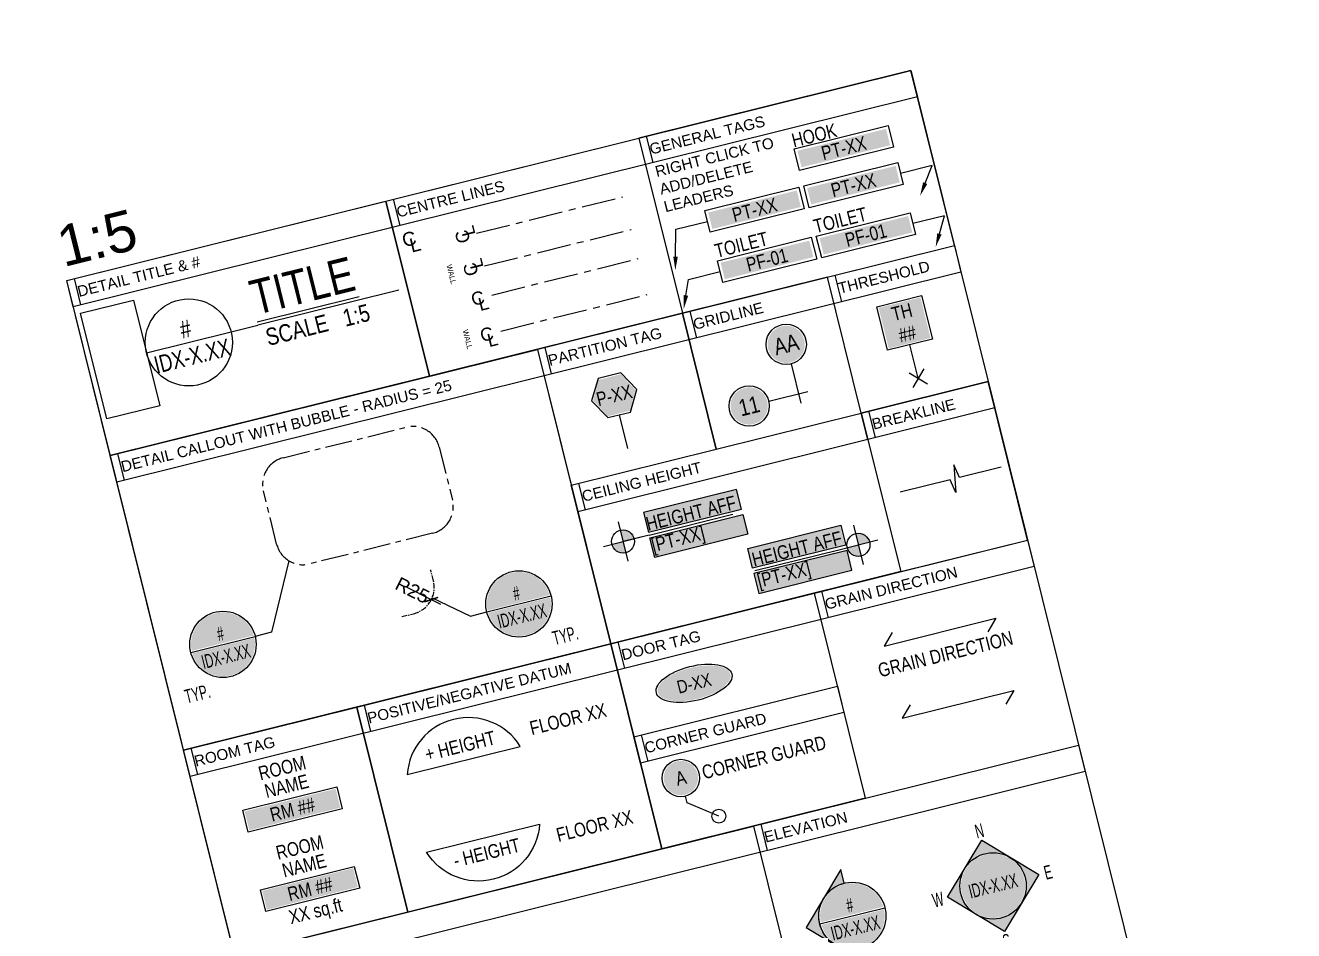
# Model space of a CAD drawing. Header units: inches. Extents: x 122939 to 389145, y 29603 to 574065.
# Drawn here: x 169251 to 170416, y 536057 to 536888 of the extents above; entities that cross this region are included whole.
import ezdxf
from ezdxf import colors
from ezdxf.entities.mleader import LeaderData, LeaderLine
from ezdxf.enums import TextEntityAlignment as Align
from ezdxf.math import Vec2, Vec3

# ---------------------------------------------------------------- set-up
doc = ezdxf.new("R2010")
doc.units = ezdxf.units.IN
doc.header["$MEASUREMENT"] = 0
doc.linetypes.add('CENTER', pattern=[2, 1.25, -0.25, 0.25, -0.25])
for name, color, linetype in [('DA-ANNO-CENTER', 1, 'CENTER'), ('DA-ANNO-DIMENSION', 1, 'Continuous'), ('DA-ANNO-GRIDTAG', 2, 'Continuous'), ('DA-ANNO-ROOMTAG', 2, 'Continuous'), ('DA-ANNOTATION', 2, 'Continuous'), ('DA-BP-HATCH', 8, 'Continuous'), ('DA-TITLEBLOCK', 3, 'Continuous')]:
    doc.layers.add(name, color=color, linetype=linetype)
doc.styles.add('ARIAL', font='arial.ttf')
doc.styles.add('DA', font='arial.ttf')
doc.styles.add('DA-dim', font='arial.ttf')
doc.styles.add('DA-NOTE', font='arial.ttf', dxfattribs={"height": 1})
doc.styles.add('DA-NOTE_0.60', font='arial.ttf', dxfattribs={"width": 0.6})
doc.styles.add('DA-NOTE_0.80', font='arial.ttf', dxfattribs={"width": 0.8, "height": 1})
doc.styles.get("Standard").update_dxf_attribs({"font": 'arial.ttf'})
doc.dimstyles.new('DA-5', dxfattribs={"dimtxt": 12.5, "dimasz": 9.375, "dimexe": 6.25, "dimexo": 18.75, "dimgap": 3.125, "dimtad": 1, "dimtoh": 1, "dimdec": 0, "dimdsep": 46, "dimtxsty": 'DA-dim', "dimblk": 'ARCHTICK', "dimcen": 12.5, "dimdle": 6.25, "dimadec": 0, "dimazin": 0, "dimtfac": 1, "dimtdec": 0, "dimtix": 1, "dimtmove": 2, "dimatfit": 3, "dimfxl": 1, "dimarcsym": 0})
doc.dimstyles.new('DA-DIM 1_1', dxfattribs={"dimtxt": 0.09375, "dimasz": 0.070312, "dimexe": 0.09375, "dimexo": 0.09375, "dimgap": 0.046875, "dimtad": 1, "dimdec": 3, "dimzin": 3, "dimdsep": 46, "dimlunit": 4, "dimtxsty": 'ARIAL', "dimblk": 'ARCHTICK', "dimcen": 4, "dimdle": 0.09375, "dimclrd": 256, "dimclre": 256, "dimclrt": 256, "dimadec": 0, "dimazin": 0, "dimtfac": 1, "dimtdec": 3, "dimtix": 1, "dimtmove": 2, "dimatfit": 3, "dimfxl": 1, "dimfrac": 2, "dimtolj": 1, "dimtzin": 0, "dimlwd": -1, "dimlwe": -1, "dimarcsym": 0})

# ---------------------------------------------------------------- blocks, each defined once
blk = doc.blocks.new('*U457')
at = {"transparency": 33554687}
h = blk.add_hatch(color=254, dxfattribs=at)
h.dxf.hatch_style = 1
h.paths.add_polyline_path([(-0.0841, 0.1357), (-0.1583, 0), (-0.0841, -0.1357), (0.0841, -0.1357), (0.1583, 0), (0.0841, 0.1357)])
blk.add_line((0, -0.1458), (0, -0.3958))
blk.add_lwpolyline([(-0.0842, 0.1458), (-0.1684, 0), (-0.0842, -0.1458), (0.0842, -0.1458), (0.1684, 0), (0.0842, 0.1458)], close=True)
at = {"style": 'DA-NOTE_0.80', "width": 0.8, "flags": 8}
blk.add_attdef('PARTITIONTYPE', text='', height=0.1, dxfattribs=at).set_placement((0, 0), align=Align.MIDDLE_CENTER)
blk = doc.blocks.new('*U454')
for p, q in [((-0.0347, 0), (-0.4079, 0)), ((0.3463, 0), (0.0347, 0))]:
    blk.add_line(p, q)
blk.add_lwpolyline([(0.0347, 0), (0.0174, 0.0985), (-0.0174, -0.0985), (-0.0347, 0)])
blk = doc.blocks.new('*U455')
at = {"transparency": 33554687}
h = blk.add_hatch(color=254, dxfattribs=at)
h.dxf.hatch_style = 1
h.paths.add_polyline_path([(-0.1557, 0.1515), (0.1557, 0.1515), (0.1557, -0.1515), (-0.1557, -0.1515)])
for p, q in [((0, -0.4121), (0, -0.1625)), ((-0.0552, -0.3568), (0.0552, -0.4673)), ((0.0552, -0.3568), (-0.0552, -0.4673))]:
    blk.add_line(p, q)
blk.add_lwpolyline([(-0.1667, 0.1625), (0.1667, 0.1625), (0.1667, -0.1625), (-0.1667, -0.1625)], close=True)
at = {"layer": 'DA-ANNOTATION', "style": 'DA-NOTE_0.80', "width": 0.8}
for tag, p in [('THRESHOLD', (0, 0.0813)), ('THRESHOLD#', (0, -0.0813))]:
    blk.add_attdef(tag, text='', height=0.1, dxfattribs=at).set_placement(p, align=Align.MIDDLE_CENTER)
blk = doc.blocks.new('*U456')
at = {"transparency": 33554687}
h = blk.add_hatch(color=254, dxfattribs=at)
h.dxf.hatch_style = 1
h.paths.add_polyline_path([(0.6811, 0.02), (-0.0127, 0.02), (-0.0127, 0.1676), (0.6811, 0.1676)])
h = blk.add_hatch(color=256)
h.dxf.hatch_style = 1
edge = h.paths.add_edge_path()
edge.add_line((0.7708, 0), (0.8542, 0))
edge.add_arc((0.7708, 0), 0.0833, 0, 90)
edge.add_line((0.7708, 0.0833), (0.7708, 0))
edge = h.paths.add_edge_path()
edge.add_line((0.7708, -0.0833), (0.7708, 0))
edge.add_line((0.7708, 0), (0.6875, 0))
edge.add_arc((0.7708, 0), 0.0833, 180, 270)
h = blk.add_hatch(color=254, dxfattribs=at)
h.dxf.hatch_style = 1
h.paths.add_polyline_path([(0.6811, -0.02), (-0.0127, -0.02), (-0.0127, -0.1676), (0.6811, -0.1676)])
for p, q in [((0.7708, 0.1458), (0.7708, -0.1458)), ((0, 0), (0.625, 0)), ((0.625, 0), (0.9167, 0)), ((0.625, 0), (0.7708, 0))]:
    blk.add_line(p, q)
blk.add_circle((0.7708, 0), 0.0833)
at = {"layer": 'Defpoints'}
for points in [[(0.6811, 0.02), (-0.0127, 0.02), (-0.0127, 0.1676), (0.6811, 0.1676)], [(0.6811, -0.02), (-0.0127, -0.02), (-0.0127, -0.1676), (0.6811, -0.1676)]]:
    blk.add_lwpolyline(points, close=True, dxfattribs=at)
at = {"style": 'DA-NOTE_0.80', "width": 0.8}
blk.add_attdef('CEILINGHEIGHT', text='', height=0.1, dxfattribs=at).set_placement((0, 0), align=Align.BOTTOM_LEFT)
blk.add_attdef('CEILINGFINISH', text='', height=0.1, dxfattribs=at).set_placement((0, -0.0275), align=Align.TOP_LEFT)
blk = doc.blocks.new('*U458')
at = {"transparency": 33554687}
h = blk.add_hatch(color=254, dxfattribs=at)
h.dxf.hatch_style = 1
h.paths.add_polyline_path([(0, 0.02), (0.6938, 0.02), (0.6938, 0.1676), (0, 0.1676)])
h = blk.add_hatch(color=256)
h.dxf.hatch_style = 1
edge = h.paths.add_edge_path()
edge.add_line((-0.1944, 0), (-0.1111, 0))
edge.add_arc((-0.1944, 0), 0.0833, 0, 90)
edge.add_line((-0.1944, 0.0833), (-0.1944, 0))
edge = h.paths.add_edge_path()
edge.add_line((-0.1944, -0.0833), (-0.1944, 0))
edge.add_line((-0.1944, 0), (-0.2778, 0))
edge.add_arc((-0.1944, 0), 0.0833, 180, 270)
h = blk.add_hatch(color=254, dxfattribs=at)
h.dxf.hatch_style = 1
h.paths.add_polyline_path([(0, -0.02), (0.6938, -0.02), (0.6938, -0.1676), (0, -0.1676)])
for p, q in [((-0.1944, 0.1458), (-0.1944, -0.1458)), ((-0.3403, 0), (-0.0486, 0)), ((-0.1014, 0), (-0.1944, 0)), ((0, 0), (-0.1014, 0)), ((0, 0), (0.625, 0))]:
    blk.add_line(p, q)
blk.add_circle((-0.1944, 0), 0.0833)
at = {"layer": 'Defpoints'}
for points in [[(0, 0.02), (0.6938, 0.02), (0.6938, 0.1676), (0, 0.1676)], [(0, -0.02), (0.6938, -0.02), (0.6938, -0.1676), (0, -0.1676)]]:
    blk.add_lwpolyline(points, close=True, dxfattribs=at)
at = {"style": 'DA-NOTE_0.80', "width": 0.8}
blk.add_attdef('CEILINGHEIGHT', text='', height=0.1, dxfattribs=at).set_placement((0, 0), align=Align.BOTTOM_LEFT)
blk.add_attdef('CEILINGFINISH', text='', height=0.1, dxfattribs=at).set_placement((0, -0.0275), align=Align.TOP_LEFT)
blk = doc.blocks.new('DA - Datum Line_NEW')
blk.add_lwpolyline([(0.4213, 0, 0.727273), (-0.4213, 0)], format="xyb", close=True)
at = {"style": 'DA-NOTE_0.80', "width": 0.8}
blk.add_attdef('HEIGHT', text='', height=0.1, dxfattribs=at).set_placement((0, 0.1085), align=Align.MIDDLE_CENTER)
blk.add_attdef('FLOOR', text='', height=0.1, dxfattribs=at).set_placement((0.5213, 0.1085), align=Align.MIDDLE_LEFT)
blk = doc.blocks.new('*U459')
blk.add_lwpolyline([(0.4213, 0, -0.727273), (-0.4213, 0)], format="xyb", close=True)
at = {"style": 'DA-NOTE_0.80', "width": 0.8}
blk.add_attdef('HEIGHT', text='', height=0.1, dxfattribs=at).set_placement((0, -0.1085), align=Align.MIDDLE_CENTER)
blk.add_attdef('FLOOR', text='', height=0.1, dxfattribs=at).set_placement((0.5213, -0.1086), align=Align.MIDDLE_LEFT)
blk = doc.blocks.new('DA - Door Tag_NEW')
h = blk.add_hatch(color=254)
h.dxf.hatch_style = 1
edge = h.paths.add_edge_path()
edge.add_ellipse((0, 0), major_axis=(-0.2712, 0), ratio=0.423963, start_angle=0, end_angle=360)
blk.add_ellipse((0, 0), major_axis=(-0.2812, 0), ratio=0.444444)
at = {"layer": 'DA-ANNOTATION', "style": 'DA-NOTE_0.80', "width": 0.8, "flags": 8}
blk.add_attdef('DOORTAG', text='', height=0.1, dxfattribs=at).set_placement((0, 0), align=Align.MIDDLE_CENTER)
blk = doc.blocks.new('*U480')
blk.add_lwpolyline([(-0.335, 0.0816), (-0.4167, 0), (0.4167, 0), (0.3354, -0.0813)])
at = {"style": 'DA-NOTE_0.80', "width": 0.8}
blk.add_attdef('GRAINDIRECTION', text='', height=0.1, dxfattribs=at).set_placement((0, -0.1625), align=Align.MIDDLE_CENTER)
blk = doc.blocks.new('*U453')
blk.add_lwpolyline([(-0.3354, 0.0813), (-0.4167, 0), (0.4167, 0), (0.3354, -0.0813)])
at = {"style": 'DA-NOTE_0.80', "width": 0.8}
blk.add_attdef('GRAINDIRECTION', text='', height=0.1, dxfattribs=at).set_placement((0, -0.1625), align=Align.MIDDLE_CENTER)
blk = doc.blocks.new('_ARCHTICK')
at = {"color": 0, "linetype": 'ByBlock', "const_width": 0.15}
blk.add_lwpolyline([(-0.5, -0.5), (0.5, 0.5)], dxfattribs=at)
blk = doc.blocks.new('*U461')
at = {"transparency": 33554687}
h = blk.add_hatch(color=254, dxfattribs=at)
h.dxf.hatch_style = 1
edge = h.paths.add_edge_path()
edge.add_arc((0, 0), 0.1348, 0, 360)
blk.add_line((0, -0.1458), (0, -0.4375))
at = {"color": 2}
blk.add_circle((0, 0), 0.1458, dxfattribs=at)
at = {"style": 'DA-NOTE_0.80', "width": 0.8, "flags": 8}
blk.add_attdef('GRID', text='', height=0.12, dxfattribs=at).set_placement((0, 0), align=Align.MIDDLE_CENTER)
blk = doc.blocks.new('*U462')
at = {"transparency": 33554687}
h = blk.add_hatch(color=254, dxfattribs=at)
h.dxf.hatch_style = 1
edge = h.paths.add_edge_path()
edge.add_arc((0, 0), 0.1348, 0, 360)
blk.add_line((0.1458, 0), (0.4375, 0))
at = {"color": 2}
blk.add_circle((0, 0), 0.1458, dxfattribs=at)
at = {"style": 'DA-NOTE_0.80', "width": 0.8, "flags": 8}
blk.add_attdef('GRID', text='', height=0.12, dxfattribs=at).set_placement((0, 0), align=Align.MIDDLE_CENTER)
blk = doc.blocks.new('DA - Room Tag_NEW')
at = {"transparency": 33554687}
h = blk.add_hatch(color=254, dxfattribs=at)
h.dxf.hatch_style = 1
h.paths.add_polyline_path([(-0.339, -0.011), (0.339, -0.011), (0.339, -0.1515), (-0.339, -0.1515)])
blk.add_lwpolyline([(-0.35, 0), (0.35, 0), (0.35, -0.1625), (-0.35, -0.1625)], close=True)
at = {"layer": 'DA-ANNOTATION', "style": 'DA-NOTE_0.80', "width": 0.8}
for tag, p in [('RM_NAME_1', (0, 0.14875)), ('RM_NAME_2', (0, 0.01375)), ('AREA', (0, -0.325))]:
    blk.add_attdef(tag, text='', height=0.1, dxfattribs=at).set_placement(p, align=Align.BOTTOM_CENTER)
blk.add_attdef('RM_NUMBER', text='', height=0.1, dxfattribs=at).set_placement((0, -0.08125), align=Align.MIDDLE_CENTER)
blk = doc.blocks.new('*U463')
h = blk.add_hatch(color=256)
h.dxf.hatch_style = 1
edge = h.paths.add_edge_path()
edge.add_line((0, -0.3443), (0, -0.243))
edge.add_arc((0, 0), 0.243, 90, 270, ccw=False)
edge.add_line((0, 0.243), (0, 0.3443))
edge.add_line((0, 0.3443), (-0.3443, 0))
edge.add_line((-0.3443, 0), (0, -0.3443))
at = {"layer": 'DA-ANNOTATION', "transparency": 33554687}
h = blk.add_hatch(color=254, dxfattribs=at)
h.dxf.hatch_style = 1
edge = h.paths.add_edge_path()
edge.add_line((-0.2328, 0.01), (0.233, 0.01))
edge.add_arc((0.0001, 0.0021), 0.233, 1.94598, 178.05402)
h = blk.add_hatch(color=254, dxfattribs=at)
h.dxf.hatch_style = 1
edge = h.paths.add_edge_path()
edge.add_line((-0.2328, -0.01), (0.233, -0.01))
edge.add_arc((0.0001, -0.0021), 0.233, 181.94598, 358.05402, ccw=False)
blk.add_line((-0.243, 0), (0.243, 0))
blk.add_lwpolyline([(0, -0.3443), (0, -0.243, -1), (0, 0.243), (0, 0.3443), (-0.3443, 0)], format="xyb", close=True)
blk.add_circle((0, 0), 0.243)
at = {"style": 'DA-NOTE_0.60', "width": 0.6}
blk.add_attdef('VIEWPORT', text='', height=0.1, dxfattribs=at).set_placement((0, 0), align=Align.BOTTOM_CENTER)
blk.add_attdef('SHEET', text='', height=0.1, dxfattribs=at).set_placement((0, -0.0394), align=Align.TOP_CENTER)
blk.add_attdef('NOTE', text='', height=0.1, dxfattribs=at).set_placement((0.1771, -0.3819), align=Align.BOTTOM_LEFT)
blk = doc.blocks.new('*U482')
at = {"layer": 'DA-ANNOTATION', "color": 5, "linetype": 'CENTER', "ltscale": 4}
blk.add_lwpolyline([(5, 13.33), (28.28, 13.33, -0.414214), (33.28, 8.33), (33.28, -1.75, -0.414214), (28.28, -6.75), (5, -6.75, -0.414214), (0, -1.75), (0, 8.33, -0.414214)], format="xyb", close=True, dxfattribs=at)
blk = doc.blocks.new('*U483')
at = {"transparency": 33554687}
h = blk.add_hatch(color=254, dxfattribs=at)
h.dxf.hatch_style = 1
edge = h.paths.add_edge_path()
edge.add_line((-0.2312, 0.0088), (0.2312, 0.0088))
edge.add_arc((0, -0.0001), 0.2314, 2.2052, 177.7948)
h = blk.add_hatch(color=254, dxfattribs=at)
h.dxf.hatch_style = 1
edge = h.paths.add_edge_path()
edge.add_line((-0.2312, -0.0088), (0.2312, -0.0088))
edge.add_arc((0, 0.0001), 0.2314, 182.2052, 357.7948, ccw=False)
blk.add_line((-0.24, 0), (0.24, 0))
blk.add_lwpolyline([(0.609, 0.4707), (0.3615, 0), (0.24, 0)])
blk.add_circle((0, 0), 0.24)
at = {"style": 'DA-NOTE_0.60', "width": 0.6}
blk.add_attdef('VIEWPORT', text='', height=0.1, dxfattribs=at).set_placement((0, 0), align=Align.BOTTOM_CENTER)
blk.add_attdef('SHEET', text='', height=0.1, dxfattribs=at).set_placement((0, -0.0394), align=Align.TOP_CENTER)
blk.add_attdef('NOTE', text='', height=0.1, dxfattribs=at).set_placement((-0.3581, -0.3819), align=Align.BOTTOM_LEFT)
blk = doc.blocks.new('*D500')
at = {"layer": 'DA-ANNO-DIMENSION', "color": 0, "lineweight": -2, "transparency": 16777216}
for p, q in [((169601.6, 536372.3), (169623.9, 536361)), ((169623.9, 536361), (169632.3, 536356.8))]:
    blk.add_line(p, q, dxfattribs=at)
at = {"layer": 'Defpoints', "color": 0, "transparency": 16777216}
for p in [(169601.6, 536372.3), (169623.9, 536361)]:
    blk.add_point(p, dxfattribs=at)
at = {"layer": 'DA-ANNO-DIMENSION', "color": 0, "lineweight": -2, "transparency": 16777216, "xscale": 9.375, "yscale": 9.375, "zscale": 9.375, "rotation": 153.2298070249218}
blk.add_blockref('_ARCHTICK', (169623.9, 536361), dxfattribs=at)
at = {"layer": 'DA-ANNO-DIMENSION', "color": 0, "transparency": 16777216, "insert": (169606.6, 536369.5), "char_height": 12.5, "attachment_point": 5, "rotation": 333.2298, "style": 'DA-dim'}
blk.add_mtext('R25', dxfattribs=at)
blk = doc.blocks.new('*U484')
at = {"transparency": 33554687}
h = blk.add_hatch(color=254, dxfattribs=at)
h.dxf.hatch_style = 1
edge = h.paths.add_edge_path()
edge.add_line((-0.2312, 0.0088), (0.2312, 0.0088))
edge.add_arc((0, -0.0001), 0.2314, 2.2052, 177.7948)
h = blk.add_hatch(color=254, dxfattribs=at)
h.dxf.hatch_style = 1
edge = h.paths.add_edge_path()
edge.add_line((-0.2312, -0.0088), (0.2312, -0.0088))
edge.add_arc((0, 0.0001), 0.2314, 182.2052, 357.7948, ccw=False)
blk.add_line((-0.24, 0), (0.24, 0))
blk.add_lwpolyline([(-0.5981, 0.1953), (-0.3615, 0), (-0.24, 0)])
blk.add_circle((0, 0), 0.24)
at = {"style": 'DA-NOTE_0.60', "width": 0.6}
blk.add_attdef('VIEWPORT', text='', height=0.1, dxfattribs=at).set_placement((0, 0), align=Align.BOTTOM_CENTER)
blk.add_attdef('SHEET', text='', height=0.1, dxfattribs=at).set_placement((0, -0.0394), align=Align.TOP_CENTER)
blk.add_attdef('NOTE', text='', height=0.1, dxfattribs=at).set_placement((0.1771, -0.3819), align=Align.BOTTOM_LEFT)
blk = doc.blocks.new('DA - Multi Elevation Callout_NEW')
h = blk.add_hatch(color=256)
h.dxf.hatch_style = 1
h.paths.add_polyline_path([(0, 0.34), (0.34, 0), (0, -0.34), (-0.34, 0)])
edge = h.paths.add_edge_path(flags=16)
edge.add_arc((0, 0), 0.24, 0, 360)
at = {"layer": 'DA-BP-HATCH', "transparency": 33554687}
h = blk.add_hatch(color=254, dxfattribs=at)
h.dxf.hatch_style = 1
edge = h.paths.add_edge_path()
edge.add_arc((0, 0), 0.2319, 0, 360)
blk.add_lwpolyline([(0, 0.34), (0.34, 0), (0, -0.34), (-0.34, 0)], close=True)
blk.add_circle((0, 0), 0.24)
at = {"style": 'DA-NOTE_0.60', "width": 0.6}
for tag, p in [('VIEWPORT_N', (0, 0.41)), ('VIEWPORT_W', (-0.41, 0)), ('SHEET', (0, 0)), ('VIEWPORT_E', (0.41, 0)), ('VIEWPORT_S', (0, -0.41))]:
    blk.add_attdef(tag, text='', height=0.1, dxfattribs=at).set_placement(p, align=Align.MIDDLE_CENTER)
blk = doc.blocks.new('DA - FINISH TAG_TEST')
at = {"transparency": 16777216}
h = blk.add_hatch(color=254, dxfattribs=at)
h.dxf.hatch_style = 1
h.paths.add_polyline_path([(-0.33, 0.1425), (0.33, 0.1425), (0.33, 0.02), (-0.33, 0.02)])
blk.add_lwpolyline([(-0.35, 0.1625), (0.35, 0.1625), (0.35, 0), (-0.35, 0)], close=True, dxfattribs=at)
at = {"transparency": 16777216, "style": 'DA-NOTE_0.80', "width": 0.8}
blk.add_attdef('NOTE', (-0.35, 0.1825), '', height=0.1, dxfattribs=at)
at = {"layer": 'DA-ANNOTATION', "transparency": 16777216, "style": 'DA-NOTE_0.80', "width": 0.8}
blk.add_attdef('FINISHTAG', text='', height=0.1, dxfattribs=at).set_placement((0, 0.08125), align=Align.MIDDLE_CENTER)
blk = doc.blocks.new('*U470')
at = {"char_height": 0.1, "style": 'DA-NOTE'}
for s, insert, attachment_point in [('C', (0, 0.0669), 5), ('L', (-0.0064, 0.0669), 1)]:
    blk.add_mtext_dynamic_manual_height_columns(s, width=0.09375, gutter_width=90, heights=[0], dxfattribs=dict(at, insert=insert, attachment_point=attachment_point))
blk = doc.blocks.new('*U473')
at = {"layer": 'DA-ANNO-CENTER', "linetype": 'CENTER', "ltscale": 5}
blk.add_line((2.59, 0), (30.32, 0), dxfattribs=at)
at = {"layer": 'DA-ANNO-DIMENSION', "xscale": 24, "yscale": 24, "zscale": 24, "rotation": 90}
blk.add_blockref('*U470', (1.6, 0), dxfattribs=at)
blk = doc.blocks.new('*U474')
at = {"layer": 'DA-ANNO-CENTER', "linetype": 'CENTER', "ltscale": 5}
blk.add_line((2.59, 0), (30.32, 0), dxfattribs=at)
at = {"layer": 'DA-ANNO-DIMENSION', "xscale": 24, "yscale": 24, "zscale": 24}
blk.add_blockref('*U470', (-0.04, -1.56), dxfattribs=at)
at = {"color": 2, "style": 'DA-NOTE_0.80', "width": 0.8}
for tag, p in [('W2?', (-5.41, 0)), ('W1?', (-3.68, 0))]:
    blk.add_attdef(tag, text='', height=1, rotation=270, dxfattribs=at).set_placement(p, align=Align.MIDDLE_CENTER)
blk = doc.blocks.new('*U471')
at = {"layer": 'DA-ANNO-CENTER', "linetype": 'CENTER', "ltscale": 5}
blk.add_line((2.59, 0), (30.32, 0), dxfattribs=at)
at = {"layer": 'DA-ANNO-DIMENSION', "xscale": 24, "yscale": 24, "zscale": 24, "rotation": 90}
blk.add_blockref('*U470', (1.6, 0), dxfattribs=at)
at = {"color": 2, "style": 'DA-NOTE_0.80', "width": 0.8}
for tag, p in [('W2?', (-5.41, 0)), ('W1?', (-3.68, 0))]:
    blk.add_attdef(tag, text='', height=1, rotation=270, dxfattribs=at).set_placement(p, align=Align.MIDDLE_CENTER)
blk = doc.blocks.new('*U472')
at = {"layer": 'DA-ANNO-CENTER', "linetype": 'CENTER', "ltscale": 5}
blk.add_line((2.59, 0), (30.32, 0), dxfattribs=at)
at = {"layer": 'DA-ANNO-DIMENSION', "xscale": 24, "yscale": 24, "zscale": 24}
blk.add_blockref('*U470', (-0.04, -1.56), dxfattribs=at)
blk = doc.blocks.new('*U475')
for p, q in [((0.3937, -0.3937), (1.0236, -0.3937)), ((1.0236, -0.3937), (1.2236, -0.3937)), ((2.2736, -0.3937), (1.2236, -0.3937))]:
    blk.add_line(p, q)
blk.add_circle((0.7087, -0.3937), 0.315)
at = {"layer": 'Defpoints', "color": 8}
blk.add_lwpolyline([(0, 0), (0.3937, 0), (0.3937, -0.7874), (0, -0.7874)], close=True, dxfattribs=at)
at = {"insert": (1.2598, -0.4331), "char_height": 0.125, "attachment_point": 1, "style": 'DA-NOTE_0.80'}
blk.add_mtext_dynamic_manual_height_columns('SCALE   1:5', width=2.322835, gutter_width=30, heights=[0], dxfattribs=at)
at = {"style": 'DA-NOTE_0.80', "width": 0.8}
blk.add_attdef('TITLE', text='', height=0.25, dxfattribs=at).set_placement((1.2236, -0.3937), align=Align.BOTTOM_LEFT)
blk.add_attdef('VIEWPORT', text='', height=0.125, dxfattribs=at).set_placement((0.7087, -0.3937), align=Align.BOTTOM_CENTER)
at = {"style": 'DA-NOTE_0.80', "width": 0.75}
blk.add_attdef('SHEET', text='', height=0.125, dxfattribs=at).set_placement((0.7087, -0.4331), align=Align.TOP_CENTER)
blk = doc.blocks.new('*U460')
at = {"transparency": 33554687}
h = blk.add_hatch(color=254, dxfattribs=at)
h.dxf.hatch_style = 1
edge = h.paths.add_edge_path()
edge.add_arc((0, 0), 0.1244, 0, 360)
blk.add_line((0, -0.184), (0, -0.1354))
blk.add_circle((0, 0), 0.1354)
at = {"style": 'DA-NOTE_0.80', "width": 0.8}
blk.add_attdef('CORNERGUARDTYPE', text='', height=0.1, dxfattribs=at).set_placement((0, 0), align=Align.MIDDLE_CENTER)
blk.add_attdef('CORNERGUARDNOTE', text='', height=0.1, dxfattribs=at).set_placement((0.1597, 0), align=Align.MIDDLE_LEFT)
blk.add_leader([(0.2, -0.334), (0, -0.184)], dimstyle='DA-DIM 1_1', override={"dimasz": 0.1, "dimldrblk": 'DotBlank'})

msp = doc.modelspace()

# ---------------------------------------------------------------- linework, layer by layer
at = {"color": 7, "elevation": 0}
for points in [[(169289.107, 536654.046), (170064.264, 536846.903), (171285.442, 531938.6), (170510.285, 531745.742)], [(169289.107, 536654.046), (170064.264, 536846.903), (170070.3, 536822.643), (169295.143, 536629.785)], [(170064.264, 536846.903), (169814.574, 536784.781), (169854.602, 536623.895), (170104.292, 536686.017)], [(169582.198, 536726.966), (169814.574, 536784.781), (169854.602, 536623.895), (169622.226, 536566.08)], [(169289.107, 536654.046), (169582.198, 536726.966), (169622.226, 536566.08), (169329.135, 536493.16)], [(169329.135, 536493.16), (170104.292, 536686.017), (170110.328, 536661.757), (169335.171, 536468.899)], [(169987.784, 536657.03), (169854.602, 536623.895), (169885.653, 536499.091), (170018.835, 536532.226)], [(169854.602, 536623.895), (169721.42, 536590.76), (169752.471, 536465.955), (169885.653, 536499.091)], [(169329.135, 536493.16), (169721.42, 536590.76), (169788.687, 536320.393), (169396.402, 536222.793)], [(170135.343, 536561.213), (170018.835, 536532.226), (170055.051, 536386.664), (170171.559, 536415.651)], [(169396.402, 536222.793), (170171.559, 536415.651), (170177.595, 536391.39), (169402.438, 536198.533)], [(169788.687, 536320.393), (169975.609, 536366.899), (170022.457, 536178.602), (169835.535, 536132.096)], [(169555.436, 536262.36), (169788.687, 536320.393), (169835.535, 536132.096), (169602.284, 536074.064)], [(169809.931, 536235.008), (169996.853, 536281.514), (170002.889, 536257.253), (169815.967, 536210.748)], [(169396.402, 536222.793), (169555.436, 536262.36), (169602.284, 536074.064), (169443.25, 536034.496)], [(169443.25, 536034.496), (170218.407, 536227.354), (170224.443, 536203.094), (169449.286, 536010.236)]]:
    msp.add_lwpolyline(points, close=True, dxfattribs=at)
at = {"elevation": 0}
for points in [[(170018.835, 536532.226), (170135.343, 536561.213), (170141.379, 536536.953), (170024.871, 536507.966)], [(169752.471, 536465.955), (170018.835, 536532.226), (170055.051, 536386.664), (169788.687, 536320.393)], [(169752.471, 536465.955), (170018.835, 536532.226), (170024.871, 536507.966), (169758.507, 536441.695)], [(169443.25, 536034.496), (169919.736, 536153.045), (169998.174, 535837.777), (169521.688, 535719.228)]]:
    msp.add_lwpolyline(points, close=True, dxfattribs=at)
at = {"layer": 'DA-ANNOTATION', "color": 5, "linetype": 'CENTER', "ltscale": 4, "elevation": 0}
msp.add_lwpolyline([(169596.988, 536345.369), (169607.646, 536348.021, 0.41421356), (169625.87, 536378.317), (169623.412, 536388.198)], format="xyb", dxfattribs=at)
at = {"layer": 'Defpoints'}
for p, q in [((169827.597, 536762.259, 0), (169821.561, 536786.519, 0)), ((169595.221, 536704.444, 0), (169589.185, 536728.705, 0)), ((169302.13, 536631.524, 0), (169296.094, 536655.784, 0)), ((170000.807, 536634.508, 0), (169994.771, 536658.769, 0)), ((169867.625, 536601.373, 0), (169861.589, 536625.633, 0)), ((169734.443, 536568.237, 0), (169728.407, 536592.498, 0)), ((170031.858, 536509.704, 0), (170025.822, 536533.965, 0)), ((169342.158, 536470.638, 0), (169336.122, 536494.898, 0)), ((169765.494, 536443.433, 0), (169759.458, 536467.694, 0)), ((169988.632, 536344.377, 0), (169982.596, 536368.637, 0)), ((169801.71, 536297.871, 0), (169795.674, 536322.131, 0)), ((169568.459, 536239.838, 0), (169562.423, 536264.099, 0)), ((169822.954, 536212.486, 0), (169816.918, 536236.746, 0)), ((169409.425, 536200.271, 0), (169403.389, 536224.531, 0)), ((169932.759, 536130.523, 0), (169926.723, 536154.784, 0))]:
    msp.add_line(p, q, dxfattribs=at)
at = {"layer": 'Defpoints', "color": 254}
msp.add_line((169809.931, 536235.008, 0), (169996.853, 536281.514, 0), dxfattribs=at)

# ---------------------------------------------------------------- block references
at = {"xscale": 5, "yscale": 5, "zscale": 5, "rotation": 13.97142328298568}
msp.add_blockref('*U482', (169479.732, 536420.473, 0), dxfattribs=at)
at = {"layer": 'DA-ANNO-CENTER', "xscale": 5, "yscale": 5, "zscale": 5, "rotation": 13.97142328298568}
for name, p in [('*U473', (169652.762, 536694.24, 0)), ('*U472', (169666.878, 536637.503, 0))]:
    msp.add_blockref(name, p, dxfattribs=at)
for name, p in [('*U471', (169660.24, 536664.183, 0)), ('*U474', (169675.113, 536604.406, 0))]:
    msp.add_blockref(name, p, dxfattribs=at).add_auto_attribs({'W1?': 'WALL'})
at = {"layer": 'DA-ANNO-DIMENSION', "xscale": 127, "yscale": 127, "zscale": 127, "rotation": 13.97142328298568}
msp.add_blockref('*U470', (169605.589, 536683.836, 0), dxfattribs=at)
at = {"layer": 'DA-ANNO-GRIDTAG'}
ref = msp.add_blockref('*U461', (169949.852, 536595.345, 0), dxfattribs=dict(at, xscale=127, yscale=127, zscale=127, rotation=13.97142328298568))
ref.add_attrib('GRID', 'AA', dxfattribs={"layer": '0', "height": 15.24, "rotation": 13.971423, "style": 'DA-NOTE_0.80', "width": 0.8}).set_placement((169949.852, 536595.345, 0), align=Align.MIDDLE_CENTER)
ref = msp.add_blockref('*U462', (169915.833, 536538.791, 0), dxfattribs=dict(at, xscale=127, yscale=127, zscale=127, rotation=13.97142328298568))
ref.add_attrib('GRID', '11', dxfattribs={"layer": '0', "height": 15.24, "rotation": 13.971423, "style": 'DA-NOTE_0.80', "width": 0.8}).set_placement((169915.833, 536538.791, 0), align=Align.MIDDLE_CENTER)
at = {"layer": 'DA-ANNO-ROOMTAG'}
ref = msp.add_blockref('DA - Room Tag_NEW', (169493.91, 536178.243, 0), dxfattribs=dict(at, xscale=127, yscale=127, zscale=127, rotation=13.97142328298568))
ref.add_attrib('RM_NAME_1', 'ROOM', dxfattribs={"layer": '0', "height": 12.7, "rotation": 13.971423, "style": 'DA-NOTE_0.80', "width": 0.8}).set_placement((169489.349, 536196.575, 0), align=Align.BOTTOM_CENTER)
ref.add_attrib('RM_NAME_2', 'NAME', dxfattribs={"layer": '0', "height": 12.7, "rotation": 13.971423, "style": 'DA-NOTE_0.80', "width": 0.8}).set_placement((169493.488, 536179.938, 0), align=Align.BOTTOM_CENTER)
ref.add_attrib('RM_NUMBER', 'RM ##', dxfattribs={"layer": '0', "height": 12.7, "rotation": 13.971423, "style": 'DA-NOTE_0.80', "width": 0.8}).set_placement((169496.401, 536168.23, 0), align=Align.MIDDLE_CENTER)
ref = msp.add_blockref('DA - Room Tag_NEW', (169510.053, 536105.348, 0), dxfattribs=dict(at, xscale=127, yscale=127, zscale=127, rotation=13.97142328298568))
ref.add_attrib('RM_NAME_1', 'ROOM', dxfattribs={"layer": '0', "height": 12.7, "rotation": 13.971423, "style": 'DA-NOTE_0.80', "width": 0.8}).set_placement((169505.491, 536123.68, 0), align=Align.BOTTOM_CENTER)
ref.add_attrib('RM_NAME_2', 'NAME', dxfattribs={"layer": '0', "height": 12.7, "rotation": 13.971423, "style": 'DA-NOTE_0.80', "width": 0.8}).set_placement((169509.631, 536107.042, 0), align=Align.BOTTOM_CENTER)
ref.add_attrib('RM_NUMBER', 'RM ##', dxfattribs={"layer": '0', "height": 12.7, "rotation": 13.971423, "style": 'DA-NOTE_0.80', "width": 0.8}).set_placement((169512.544, 536095.334, 0), align=Align.MIDDLE_CENTER)
ref.add_attrib('AREA', 'XX sq.ft', dxfattribs={"layer": '0', "height": 12.7, "rotation": 13.971423, "style": 'DA-NOTE_0.80', "width": 0.8}).set_placement((169520.018, 536065.294, 0), align=Align.BOTTOM_CENTER)
at = {"layer": 'DA-ANNOTATION', "color": 254}
ref = msp.add_blockref('DA - FINISH TAG_TEST', (170005.235, 536765.575, 0), dxfattribs=dict(at, xscale=127, yscale=127, zscale=127, rotation=13.97142328298568))
ref.add_attrib('FINISHTAG', 'PT-XX', dxfattribs={"transparency": 16777216, "height": 12.7, "rotation": 13.971423, "style": 'DA-NOTE_0.80', "width": 0.8}).set_placement((170002.744, 536775.588, 0), align=Align.MIDDLE_CENTER)
ref.add_attrib('DESCRIPTION', 'HOOK', (169956.811, 536776.102, 0), dxfattribs={"layer": '0', "height": 12.7, "rotation": 13.971423, "style": 'DA-NOTE_0.80', "width": 0.8})
at = {"layer": 'DA-ANNOTATION', "xscale": 127, "yscale": 127, "zscale": 127, "rotation": 13.97142328298568}
for name, p, values in [('*U455', (170058.553, 536615.019, 0), {'THRESHOLD': 'TH', 'THRESHOLD#': '##'}), ('*U458', (169823.95, 536420.307, 0), {'CEILINGHEIGHT': 'HEIGHT AFF', 'CEILINGFINISH': '[PT-XX]'}), ('*U456', (169921.164, 536387.667, 0), {'CEILINGHEIGHT': 'HEIGHT AFF', 'CEILINGFINISH': '[PT-XX]'}), ('*U483', (169432.599, 536319.895, 0), {'VIEWPORT': '#', 'SHEET': 'IDX-X.XX', 'NOTE': 'TYP.'}), ('*U484', (169704.416, 536357.014, 0), {'VIEWPORT': '#', 'SHEET': 'IDX-X.XX', 'NOTE': 'TYP.'}), ('*U480', (170091.087, 536331.055, 0), {'GRAINDIRECTION': 'GRAIN DIRECTION'}), ('DA - Datum Line_NEW', (169653.736, 536213.294, 0), {'HEIGHT': '+ HEIGHT', 'FLOOR': 'FLOOR XX'}), ('*U460', (169853.112, 536197.18, 0), {'CORNERGUARDTYPE': 'A', 'CORNERGUARDNOTE': 'CORNER GUARD'}), ('*U459', (169671.49, 536141.932, 0), {'HEIGHT': '- HEIGHT', 'FLOOR': 'FLOOR XX'}), ('DA - Multi Elevation Callout_NEW', (170139.808, 536098.142, 0), {'SHEET': 'IDX-X.XX', 'VIEWPORT_N': 'N', 'VIEWPORT_E': 'E', 'VIEWPORT_S': 'S', 'VIEWPORT_W': 'W'}), ('*U463', (170010.615, 536070.621, 0), {'VIEWPORT': '#', 'SHEET': 'IDX-X.XX', 'NOTE': 'TYP.'})]:
    msp.add_blockref(name, p, dxfattribs=at).add_auto_attribs(values)
at = {"layer": 'DA-ANNOTATION'}
ref = msp.add_blockref('*U457', (169791.923, 536548.618, 0), dxfattribs=dict(at, xscale=127, yscale=127, zscale=127, rotation=13.97142328298568))
ref.add_attrib('PARTITIONTYPE', 'P-XX', dxfattribs={"layer": '0', "height": 12.7, "rotation": 13.971423, "style": 'DA-NOTE_0.80', "width": 0.8}).set_placement((169791.923, 536548.618, 0), align=Align.MIDDLE_CENTER)
at = {"layer": 'DA-ANNOTATION', "xscale": 127, "yscale": 127, "zscale": 127, "rotation": 13.97142328298568}
for name, p in [('*U454', (170104.685, 536472.11, 0)), ('*U453', (170107.578, 536264.776, 0))]:
    msp.add_blockref(name, p, dxfattribs=at)
at = {"layer": 'DA-ANNOTATION'}
ref = msp.add_blockref('DA - Door Tag_NEW', (169865.248, 536284.127, 0), dxfattribs=dict(at, xscale=127, yscale=127, zscale=127, rotation=13.97142328298568))
ref.add_attrib('DOORTAG', 'D-XX', dxfattribs={"layer": '0', "height": 11.9062, "rotation": 13.971423, "style": 'DA', "width": 0.8}).set_placement((169865.248, 536284.127, 0), align=Align.MIDDLE_CENTER)
at = {"layer": 'DA-TITLEBLOCK', "xscale": 127, "yscale": 127, "zscale": 127, "rotation": 13.97142328298568}
msp.add_blockref('*U475', (169301.821, 536623.961, 0), dxfattribs=at).add_auto_attribs({'VIEWPORT': '#', 'SHEET': 'IDX-X.XX', 'TITLE': '%%uTITLE'})

# ---------------------------------------------------------------- texts
at = {"color": 0, "style": 'ARIAL'}
msp.add_text('IDX-X.XX   1:5', height=2198.08558, rotation=13.971423, dxfattribs=at).set_placement((163391.278, 536532.898, 0))
at = {"style": 'ARIAL'}
msp.add_text('1:5', height=37.5, rotation=13.971423, dxfattribs=at).set_placement((169286.089, 536666.176, 0))
at = {"color": 7, "char_height": 10, "attachment_point": 1, "rotation": 13.971423, "style": 'ARIAL'}
for s, width, insert in [('GENERAL TAGS ', 220.291, (169823.372, 536779.241, 0)), ('CENTRE LINES', 149.94439, (169590.996, 536721.427, 0)), ('DETAIL TITLE & #', 120.91379, (169297.905, 536648.506, 0)), ('THRESHOLD', 120.91379, (169996.582, 536651.491, 0)), ('GRIDLINE', 120.91379, (169863.4, 536618.355, 0)), ('PARTITION TAG', 149.94439, (169730.218, 536585.22, 0)), ('DETAIL CALLOUT WITH BUBBLE - RADIUS = 25', 362.20684, (169337.933, 536487.62, 0)), ('BREAKLINE', 120.91379, (170027.633, 536526.686, 0)), ('CEILING HEIGHT', 120.91379, (169761.269, 536460.416, 0)), ('GRAIN DIRECTION', 149.94439, (169984.407, 536361.359, 0)), ('DOOR TAG', 149.94439, (169797.485, 536314.853, 0)), ('POSITIVE/NEGATIVE DATUM', 289.20921, (169564.234, 536256.821, 0)), ('CORNER GUARD', 149.94439, (169818.728, 536229.468, 0)), ('ROOM TAG', 149.94439, (169405.2, 536217.253, 0)), ('ELEVATION ', 149.94439, (169928.534, 536147.505, 0))]:
    msp.add_mtext_dynamic_manual_height_columns(s, width=width, gutter_width=50, heights=[0], dxfattribs=dict(at, insert=insert))
at = {"color": 7, "insert": (169828.487, 536758.684, 0), "char_height": 10, "width": 390.10119, "attachment_point": 1, "rotation": 13.971423, "style": 'ARIAL'}
msp.add_mtext('RIGHT CLICK TO\\PADD/DELETE \\PLEADERS', dxfattribs=at)

# ---------------------------------------------------------------- dimensions: what is measured, and where the dimension line sits
at = {"layer": 'DA-ANNO-DIMENSION'}
dim = msp.add_radius_dim(center=(169601.61, 536372.281, 0), mpoint=(169623.93, 536361.021, 0), dimstyle='DA-5', dxfattribs=at)
dim.commit()
dim.dimension.update_dxf_attribs({"geometry": '*D500', "text_midpoint": (169606.572, 536369.486, 0), "dimtype": 164})

# ---------------------------------------------------------------- leaders
at = {"layer": 'DA-ANNOTATION'}
ml = msp.add_multileader_block('Standard', dxfattribs=at)
ml.set_content('DA - FINISH TAG_TEST', color=256, scale=127)
ml.set_attribute('FINISHTAG', 'PT-XX', width=0)
ml.set_attribute('NOTE', '', width=0)
ml.set_leader_properties()
ml.build(insert=Vec2(0, 0))
ml.multileader.update_dxf_attribs({"dogleg_length": 30, "arrow_head_size": 12.5})
ctx = ml.context
ctx.base_point, ctx.char_height, ctx.arrow_head_size, ctx.landing_gap_size, ctx.plane_origin, ctx.plane_x_axis, ctx.plane_y_axis = Vec3(169968.468, 536730.822, 0), 12.5, 12.5, 5.25, Vec3(169964.055, 536661.196, 0), Vec3(0.97041627, 0.24143792), Vec3(-0.24143792, 0.97041627)
notes = []
notes.append((ctx, [(1, (1, 1, 0), (170083.851, 536759.529, 0), (-0.97041627, -0.24143792), 30, [(1, [(170072.85, 536731.779, 0)], 0, [])])]))
ctx.block.insert, ctx.block.rotation = Vec3(170014.095, 536731.541, 0), 0.24384734
ml = msp.add_multileader_block('Standard', dxfattribs=at)
ml.set_content('DA - FINISH TAG_TEST', color=256, scale=127)
ml.set_attribute('FINISHTAG', 'PT-XX', width=0)
ml.set_attribute('NOTE', '', width=0)
ml.set_leader_properties()
ml.build(insert=Vec2(0, 0))
ml.multileader.update_dxf_attribs({"dogleg_length": 30, "arrow_head_size": 12.5})
ctx = ml.context
ctx.base_point, ctx.char_height, ctx.arrow_head_size, ctx.landing_gap_size, ctx.plane_origin, ctx.plane_x_axis, ctx.plane_y_axis = Vec3(169877.659, 536708.229, 0), 12.5, 12.5, 5.25, Vec3(169839.282, 536630.152, 0), Vec3(0.97041627, 0.24143792), Vec3(-0.24143792, 0.97041627)
notes.append((ctx, [(0, (1, 1, 0), (169848.547, 536700.986, 0), (0.97041627, 0.24143792), 30, [(0, [(169848.047, 536663.322, 0)], 0, [])])]))
ctx.block.insert, ctx.block.rotation = Vec3(169923.286, 536708.948, 0), 0.24384734
ml = msp.add_multileader_block('Standard', dxfattribs=at)
ml.set_content('DA - FINISH TAG_TEST', color=256, scale=127)
ml.set_attribute('FINISHTAG', 'PF-01', width=0)
ml.set_attribute('NOTE', 'TOILET', width=0)
ml.set_leader_properties()
ml.build(insert=Vec2(0, 0))
ml.multileader.update_dxf_attribs({"dogleg_length": 30, "arrow_head_size": 12.5})
ctx = ml.context
ctx.base_point, ctx.char_height, ctx.arrow_head_size, ctx.landing_gap_size, ctx.plane_origin, ctx.plane_x_axis, ctx.plane_y_axis = Vec3(169979.925, 536684.774, 0), 12.5, 12.5, 5.25, Vec3(169975.512, 536615.148, 0), Vec3(0.97041627, 0.24143792), Vec3(-0.24143792, 0.97041627)
notes.append((ctx, [(1, (1, 1, 0), (170095.308, 536713.481, 0), (-0.97041627, -0.24143792), 30, [(1, [(170087.114, 536684.763, 0)], 0, [])])]))
ctx.block.insert, ctx.block.rotation = Vec3(170025.551, 536685.493, 0), 0.24384734
ml = msp.add_multileader_block('Standard', dxfattribs=at)
ml.set_content('DA - FINISH TAG_TEST', color=256, scale=127)
ml.set_attribute('FINISHTAG', 'PF-01', width=0)
ml.set_attribute('NOTE', 'TOILET', width=0)
ml.set_leader_properties()
ml.build(insert=Vec2(0, 0))
ml.multileader.update_dxf_attribs({"dogleg_length": 30, "arrow_head_size": 12.5})
ctx = ml.context
ctx.base_point, ctx.char_height, ctx.arrow_head_size, ctx.landing_gap_size, ctx.plane_origin, ctx.plane_x_axis, ctx.plane_y_axis = Vec3(169889.116, 536662.181, 0), 12.5, 12.5, 5.25, Vec3(169850.738, 536584.104, 0), Vec3(0.97041627, 0.24143792), Vec3(-0.24143792, 0.97041627)
notes.append((ctx, [(0, (1, 1, 0), (169860.004, 536654.938, 0), (0.97041627, 0.24143792), 30, [(0, [(169855.826, 536627.989, 0)], 0, [])])]))
ctx.block.insert, ctx.block.rotation = Vec3(169934.742, 536662.899, 0), 0.24384734
for ctx, leaders in notes:
    for number, flags, end, landing, length, lines in leaders:
        leader = LeaderData()
        leader.index, (leader.has_last_leader_line, leader.has_dogleg_vector, leader.attachment_direction) = number, flags
        leader.last_leader_point, leader.dogleg_vector, leader.dogleg_length = Vec3(end), Vec3(landing), length
        for number, points, colour, breaks in lines:
            line = LeaderLine()
            line.index, line.vertices, line.color, line.breaks = number, Vec3.list(points), colors.encode_raw_color(colour), breaks
            leader.lines.append(line)
        ctx.leaders.append(leader)

doc.saveas('drawing.dxf')
